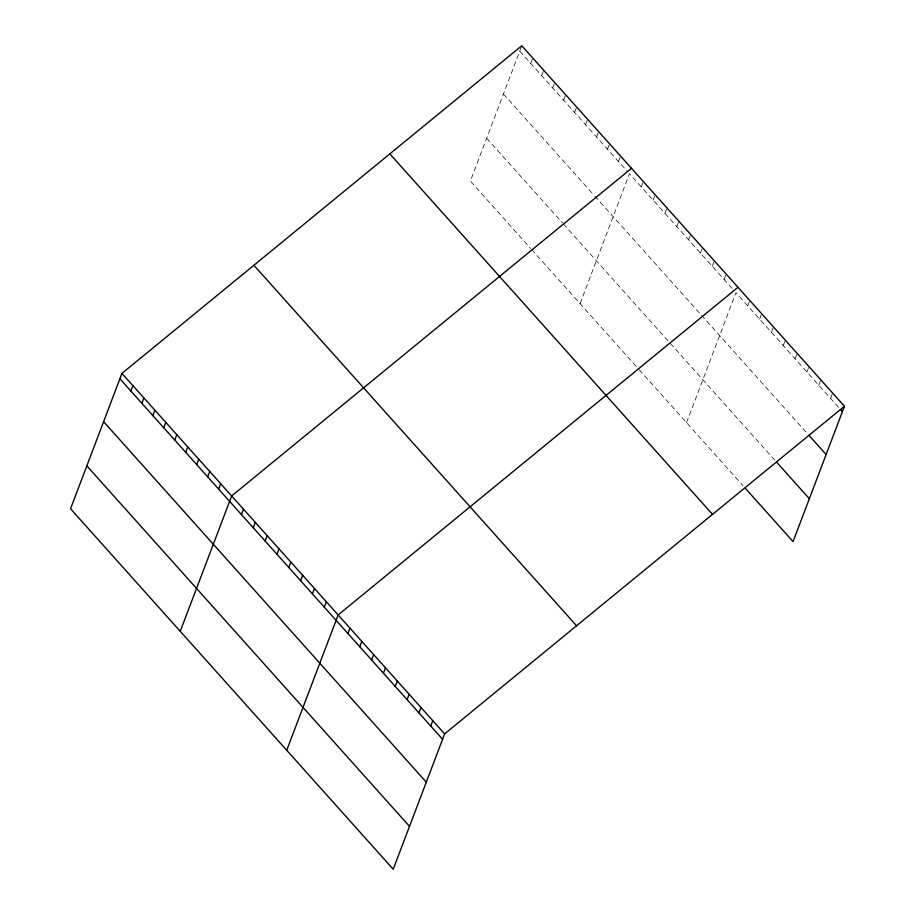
<?xml version="1.0" encoding="UTF-8"?>
<svg xmlns="http://www.w3.org/2000/svg" width="915" height="915" viewBox="0 0 915 915"><rect width="100%" height="100%" fill="white"/><g stroke="black" fill="none" stroke-linecap="round" stroke-linejoin="round"><path stroke-width="0.69" stroke-dasharray="4.58 3.43" d="M521.378 46.825L470.367 181.101L530.711 248.514M530.7 63.398L532.759 58.011M541.68 75.659L543.727 70.261M552.649 87.92L554.696 82.522M563.617 100.17L565.664 94.783M574.586 112.431L576.233 108.119M585.566 124.68L587.613 119.293M596.534 136.941L598.582 131.554M607.503 149.202L609.55 143.804M618.471 161.452L620.53 156.065M580.076 303.677L629.451 173.713L734.116 290.65M641.278 186.935L643.325 181.536M653.116 200.145L655.163 194.758M664.942 213.367L666.989 207.98M676.78 226.588L678.827 221.19M688.606 239.81L690.653 234.412M700.444 253.02L702.491 247.633M712.27 266.242L714.318 260.844M724.097 279.464L726.155 274.065M686.57 422.639L735.935 292.674L838.781 407.575M747.761 305.896L749.82 300.509M759.599 319.118L761.646 313.719M771.425 332.328L773.484 326.941M783.263 345.55L785.31 340.163M795.089 358.772L797.137 353.373M806.927 371.993L808.974 366.595M818.753 385.204L820.801 379.817M830.591 398.425L832.227 394.113M519.731 51.148L627.621 171.665M503.444 94.028L593.961 195.147M594.876 196.176L700.535 314.211M701.439 315.229L807.922 434.19M486.654 138.222L562.542 222.997M563.457 224.015L775.668 461.091M531.626 249.543L637.423 367.727M639.242 369.763L742.991 485.682"/><path stroke-width="1.37" d="M121.947 373.4L70.535 508.751L393.221 869.25L444.633 733.899L844.465 406.249L521.779 45.75L121.947 373.4L444.633 733.899M130.868 391.048L132.915 385.65M141.836 403.309L143.895 397.911M152.816 415.559L154.864 410.172M163.785 427.82L165.832 422.421M174.754 440.069L176.801 434.682M185.722 452.33L187.769 446.943M196.702 464.591L198.749 459.193M207.671 476.841L209.718 471.454M218.639 489.102L220.687 483.715M180.244 631.316L231.655 495.964L631.499 168.326M241.446 514.573L243.493 509.186M253.272 527.795L255.319 522.408M265.11 541.017L267.157 535.618M276.936 554.238L278.983 548.84M288.774 567.449L290.821 562.062M300.6 580.67L302.648 575.272M312.438 593.892L314.486 588.494M324.265 607.102L326.312 601.715M286.727 750.289L338.15 614.926L737.982 287.287M347.929 633.546L349.976 628.148M359.767 646.756L361.814 641.369M371.593 659.978L373.64 654.591M383.431 673.2L385.478 667.801M395.257 686.422L397.304 681.023M407.084 699.632L409.142 694.245M418.921 712.854L420.969 707.455M430.748 726.075L432.806 720.677M844.465 406.249L793.053 541.6L745.725 488.736M840.599 409.611L842.418 411.647M808.837 435.208L826.131 454.526M776.583 462.109L809.34 498.721M389.836 153.869L712.522 514.379M253.89 265.27L576.576 625.769M119.899 378.787L442.585 739.286M103.612 421.678L426.299 782.176M86.822 465.861L409.508 826.359"/></g></svg>
